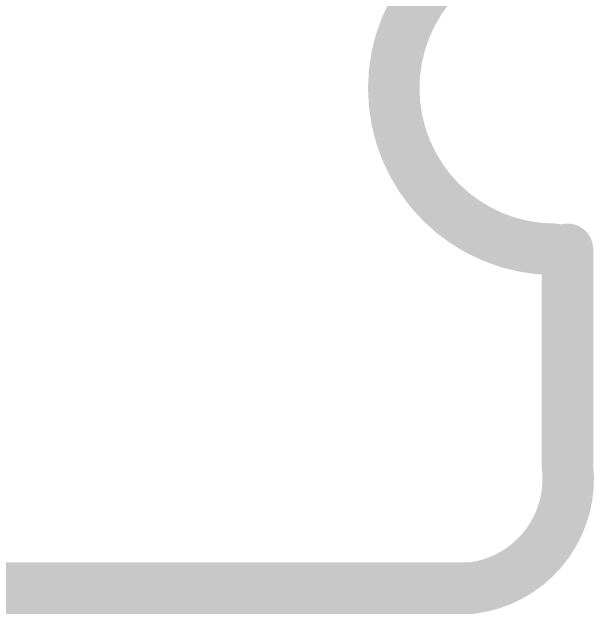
# Model space of a CAD drawing. Extents: x 0 to 158, y 0 to 111.
# Drawn here: x 39.566 to 41.862, y 92.952 to 95.326 of the extents above; entities that cross this region are included whole.
import ezdxf

# ---------------------------------------------------------------- set-up
doc = ezdxf.new("R2010")
doc.units = 0
doc.layers.add('21', color=53, linetype='CONTINUOUS')

msp = doc.modelspace()

# ---------------------------------------------------------------- linework, layer by layer
at = {"layer": '21'}
for points, const_width in [([(41.707, 95.6604, 1), (41.707, 94.3904)], 0.2032), ([(41.707, 94.3396, 1), (41.707, 94.4412)], 0.1016), ([(41.8086, 94.3904, 1), (41.707, 94.3904)], 0.1016), ([(41.3768, 93.0537, 0.4143), (41.7578, 93.5347)], 0.2032), ([(41.8083, 93.5406, 1), (41.7073, 93.5288)], 0.1016), ([(41.707, 93.5474, 1), (41.8086, 93.5474)], 0.1016), ([(41.371, 93.1042, 1), (41.3826, 93.0032)], 0.1016), ([(41.3768, 93.0029, 1), (41.3768, 93.1045)], 0.1016)]:
    msp.add_lwpolyline(points, format="xyb", dxfattribs=dict(at, const_width=const_width))
at = {"layer": '21', "const_width": 0.2032}
for points in [[(41.7578, 93.5474), (41.7578, 94.3904)], [(31.6232, 93.0537), (41.3768, 93.0537)]]:
    msp.add_lwpolyline(points, dxfattribs=at)

doc.saveas('drawing.dxf')
